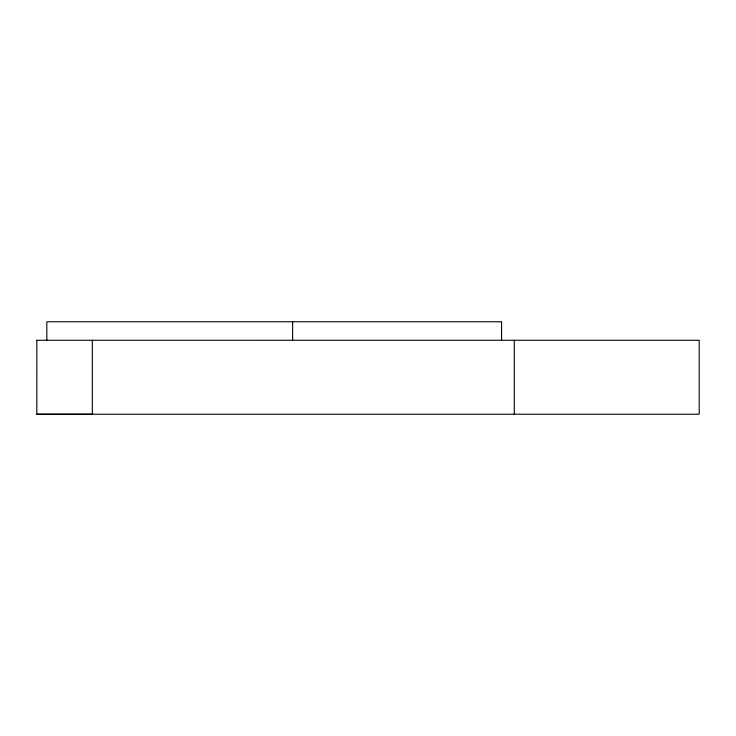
<?xml version="1.0" encoding="UTF-8"?>
<svg xmlns="http://www.w3.org/2000/svg" width="736" height="736" viewBox="0 0 736 736"><rect width="100%" height="100%" fill="white"/><g stroke="black" fill="none" stroke-linecap="round" stroke-linejoin="round"><path stroke-width="1.1" d="M36.8 340.271L699.2 340.262L699.2 414.221L36.8 414.23L36.864 340.271M36.846 414.23L92.34 414.23L92.34 340.262M514.289 340.262L514.289 414.221M501.584 340.032L501.584 321.77L46.846 321.77L46.846 340.032M292.624 321.77L292.624 340.032"/></g></svg>
